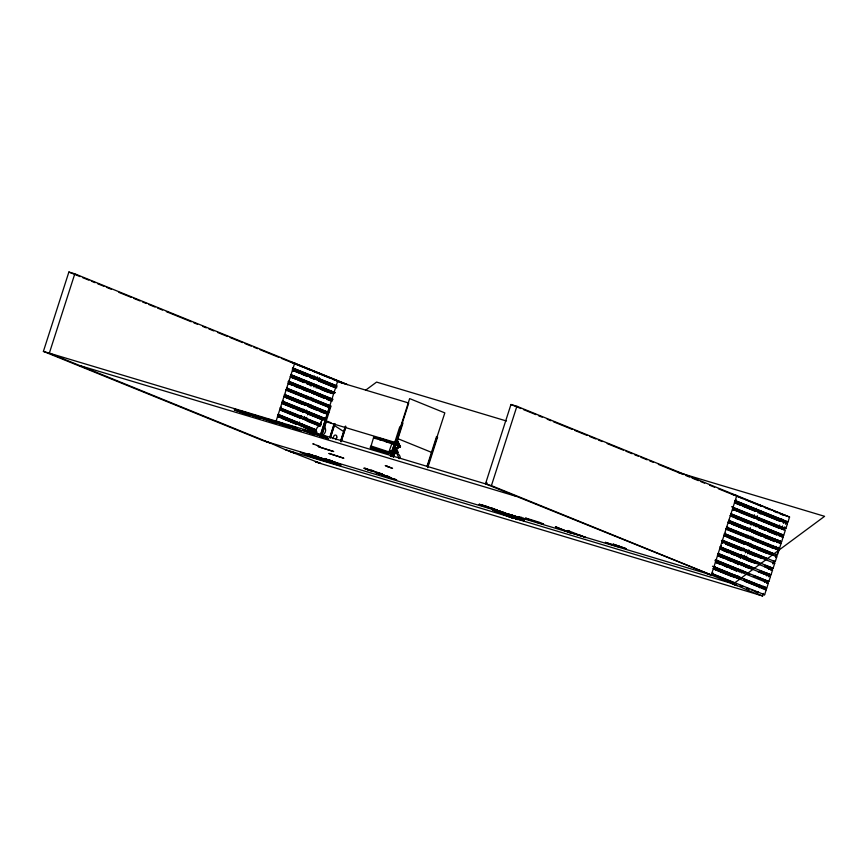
<?xml version="1.0" encoding="UTF-8"?>
<svg xmlns="http://www.w3.org/2000/svg" width="868" height="868" viewBox="0 0 868 868"><rect width="100%" height="100%" fill="white"/><g stroke="black" fill="none" stroke-linecap="round" stroke-linejoin="round"><path stroke-width="1.3" d="M329.091 453.508L343.858 458.228L329.026 453.443M389.038 453.487L388.397 452.434L398.629 446.564L395.287 448.55M400.484 446.64L399.54 445.273L400.484 446.673L398.824 447.4L398.238 446.065L399.66 445.241M396.676 479.863L382.886 475.718L396.307 479.744M734.545 495.324L730.856 493.827L736.791 495.606L711.315 574.963L263.297 440.727L43.4 351.399L68.876 272.042L74.811 273.821L347.482 384.589M74.811 273.821L49.335 353.178L269.948 442.951L264.783 441.172M240.957 412.137L242.215 412.267L242.476 411.443L246.447 412.625L244.809 412.43M259.315 417.389L276.794 423.313L259.315 417.389L259.575 416.564L261.561 417.161M275.807 422.032L294.708 363.149L289.966 361.728M278.161 417.356L278.986 414.796M280.635 409.674L281.449 407.114M282.686 403.273L283.51 400.712M284.737 396.871L285.561 394.311M286.798 390.481L287.623 387.92M288.849 384.079L289.673 381.519M290.91 377.678L291.724 375.117M292.961 371.276L293.785 368.716M296.248 428.586L295.033 428.098L295.294 427.273L296.509 427.761L296.248 428.586L290.737 426.937L298.646 429.617M298.7 424.571L299.525 422.011M300.751 418.17L301.576 415.609M302.813 411.768L303.626 409.208M304.863 405.367L305.688 402.806M306.914 398.965L307.739 396.405M311.026 386.162L311.851 383.602M313.489 378.491L314.314 375.931M301.25 426.731L302.075 424.181M303.724 419.06L304.538 416.499M305.775 412.658L306.599 410.097M307.825 406.257L308.65 403.696M309.887 399.855L310.711 397.294M311.938 393.454L312.762 390.893M313.999 387.052L314.813 384.491M316.462 379.37L317.287 376.82M303.453 427.631L304.277 425.07M305.916 419.949L306.74 417.389M307.565 414.828L308.39 412.267M310.028 407.146L310.852 404.586M312.089 400.745L312.903 398.184M314.14 394.354L314.965 391.793M316.191 387.953L317.015 385.392M318.664 380.271L319.478 377.71M309.8 432.633L315.084 434.792L302.802 430.419L303.062 429.595L312.73 432.611L312.458 433.436L309.8 432.633L310.06 431.808M312.458 433.436L311.341 432.98L311.612 432.156L312.73 432.611M320.194 446.629L313.033 443.884L313.684 443.971M316.744 433.099L316.614 433.045A5.208 4.665 -67.8 0 1 320.042 425.515L321.768 420.155A2.604 2.333 -67.8 0 1 325.804 419.016M325.945 419.07A2.604 2.333 -67.8 0 0 321.898 420.21L320.042 425.515M320.379 435.096L337.522 381.67L408.73 403.012L391.576 456.438M321.008 433.913L330.014 405.877L310.527 398.076M321.583 435.465L330.99 406.148L329.786 405.79M321.811 435.552L326.368 421.555M333.648 451.49L318.784 446.792M329.742 437.559L334.245 423.541M329.905 437.667L334.408 423.649M330.263 437.722L334.755 423.703M330.426 437.83L334.918 423.812M333.008 438.698L333.768 436.322A1.736 1.552 -67.8 0 1 335.797 435.107A1.736 1.552 -67.8 0 1 336.751 437.212L335.992 439.599L336.751 437.212M333.54 451.534L318.751 446.879M340.885 440.195L345.388 426.177M340.636 441.573L345.139 427.555M340.994 441.628L345.898 426.34M341.146 441.736L345.648 427.718M370.983 446.293L373.631 437.353L381.085 439.338M389.558 476.868L376.419 472.93M381.649 474.644L388.853 477.509M388.853 452.076L392.032 443.157M390.372 456.069L399.779 426.763L401.222 427.219M390.6 456.167L395.504 440.868M384.643 475.512L391.099 478.149L383.895 475.317M391.262 455.852L409.642 398.596L444.828 412.897L427.544 466.214M391.804 456.525L401.667 425.504M391.989 456.318L393.573 451.36M392.314 456.232L402.947 423.096L401.895 422.716M392.911 456.601L394.68 451.685L393.258 456.709M393.128 456.666L395.656 449.732L394.159 449.288M393.497 456.828L395.331 451.946M393.562 456.861L395.276 451.935M393.714 456.894L395.656 449.732M388.104 477.281L381.66 474.612M392.51 468.438L385.251 465.563L392.51 468.351M427.089 466.073L436.495 436.767L437.548 437.146L427.729 467.733M734.946 500.619L787.97 522.004L789.565 517.046L516.894 406.278L510.959 404.499L485.483 483.856L733.297 583.904L758.155 594.623L322.006 463.946L285.29 449.667L269.232 442.506M711.315 574.963L491.418 485.635L516.894 406.278M499.263 511.914L505.024 513.075L493.415 509.646C494.868 510.905 491.472 509.928 493.415 509.646L500.293 511.144L501.899 512.38M503.321 512.424C500.369 511.577 510.493 514.04 503.082 512.869L496.539 510.341L505.024 513.075M515.711 516.351L507.91 513.91L507.433 514.594M508.203 514.963L506.597 513.715L500.836 512.554M509.776 515.06L516.579 516.97L503.896 513.096M513.455 516.08L512.391 515.245L512.153 515.776M515.429 516.883L507.91 513.91M516.579 516.97L517.654 517.795L514.301 516.785M517.578 518.793C519.031 520.051 515.635 519.075 517.578 518.793L518.142 517.068M518.814 516.807L518.261 518.521L522.731 519.867C523.936 515.505 522.341 522.026 519.899 518.771L520.344 517.393L518.814 516.807L520.344 517.393M519.162 516.905L518.717 518.283L523.675 519.899L524.467 518.63L523.914 520.355L507.802 514.247L524.109 520.854M519.997 517.285L519.075 519.357M521.006 519.086L521.625 517.154M569.017 530.88L567.802 530.511L585.748 537.52M618.461 546.753L605.343 542.326L618.775 546.797M706.867 573.629L712.031 575.419L712.845 572.858M714.082 569.017L714.906 566.457M716.133 562.616L716.957 560.055M718.194 556.214L719.019 553.654M720.657 548.533L721.482 545.972M722.306 543.411L723.12 540.851M724.769 535.73L725.594 533.169M726.82 529.339L727.644 526.778M728.881 522.937L729.695 520.377M730.932 516.536L731.757 513.975M732.983 510.134L733.807 507.574M735.456 502.453L736.27 499.892M734.209 577.502L735.022 574.941M736.259 571.101L737.084 568.54M738.31 564.71L739.135 562.149M740.371 558.308L741.597 554.468M742.834 550.627L743.659 548.066M744.885 544.225L745.71 541.665M746.947 537.824L747.771 535.263M749.409 530.142L750.234 527.581M751.059 525.021L751.872 522.46M753.522 517.35L754.346 514.789M755.572 510.948L756.397 508.388M737.171 578.392L737.995 575.831M739.221 571.99L740.046 569.43M741.283 565.589L742.107 563.039M743.333 559.198L744.57 555.357M745.395 552.797L746.209 550.236M747.858 545.115L748.683 542.554M749.909 538.713L750.733 536.153M751.97 532.312L752.784 529.751M754.021 525.91L754.845 523.35M756.484 518.229L757.308 515.668M758.133 513.118L758.957 510.558M741.424 572.891L742.249 570.33M743.485 566.489L744.299 563.929M745.948 558.808L746.773 556.247M747.587 553.686L748.824 549.845M750.06 546.005L750.874 543.444M752.111 539.603L752.936 537.042M754.162 533.202L754.986 530.652M756.223 526.811L757.048 524.25M758.274 520.409L759.099 517.849M760.335 514.008L761.149 511.447M763.428 593.397L762.603 595.958L759.641 595.068L757.438 594.179L758.263 591.618M759.489 587.777L760.314 585.216M772.238 548.099L773.052 545.538M774.289 541.697L775.113 539.136M776.339 535.296L777.164 532.735M778.813 527.614L779.627 525.053M780.864 521.212L781.688 518.652M762.462 588.667L763.287 586.106M764.513 582.265L765.337 579.705M766.574 575.864L767.388 573.303M768.625 569.462L769.449 566.902M775.2 548.988L776.025 546.428M777.251 542.587L778.075 540.026M779.312 536.185L780.137 533.625M781.775 528.504L782.6 525.943M783.424 523.382L784.238 520.822M764.654 589.556L765.478 586.996M766.715 583.155L767.54 580.605M768.766 576.764L769.59 574.204M770.827 570.363L771.641 567.802M772.878 563.961L773.703 561.401M777.402 549.878L778.216 547.317M779.453 543.476L780.278 540.916M781.504 537.075L782.328 534.514M783.978 529.404L784.791 526.843M785.616 524.283L786.441 521.722M763.135 594.309L764.621 594.754L766.216 589.795L713.431 568.356M744.397 579.216L766.737 588.135L768.332 583.177L715.308 561.791M753.88 575.592L768.864 581.527L770.458 576.569L717.684 555.129M759.684 570.482L770.99 574.909L772.585 569.95L719.811 548.511M765.489 565.361L773.117 568.301L774.701 563.343L721.677 541.957M773.757 561.238L775.232 561.683L776.827 556.724L724.053 535.285M777.999 548.012L779.486 548.457L781.07 543.498L728.295 522.059M728.577 520.464L781.601 541.849L783.196 536.88L730.422 515.44M730.693 513.845L783.728 535.231L785.323 530.272L732.549 508.832M784.368 528.178L785.855 528.612L787.45 523.654L734.664 502.214M397.501 452.749C395.287 452.553 401.276 454.734 400.039 458.282M772.77 563.343L773.887 560.934M775.58 557.332L778.954 550.106L726.18 528.677M311.373 430.354L313.543 428.749M317.894 425.526L320.064 423.92M365.721 390.133L376.582 382.083L506.445 420.991M398.466 445.924L398.238 446.098M308.921 453.997L326.759 461.288M310.267 454.355L327.561 461.483M314.335 455.613L332.097 462.818M315.681 455.982L332.976 463.111M324.806 458.521L336.459 463.284M328.419 459.606L341.276 464.933L329.623 460.17M340.072 464.369L325.934 459.118M498.72 511.523L517.881 519.552L494.727 510.037L494.011 510.471L516.254 518.717M506.294 514.323L498.807 511.263L498.243 511.784M500.109 511.653C498.167 511.936 501.552 512.912 500.109 511.653L520.55 519.769L519.346 519.194M523.805 520.529L511.371 515.538M511.892 515.939L524.142 520.843M515.353 518.12L510.883 516.785L510.265 517.317L492.709 510.08M516.503 519.173L516.276 518.402L515.722 518.923M523.035 520.084L522.579 520.409L523.274 520.583M364.593 468.514L367.891 469.772L366.057 469.078M483.02 505.925L479.787 504.731L494.304 509.505M529.306 519.802L526.073 518.608L542.185 523.816M389.732 451.87L393.063 449.874M388.625 453.454L400.126 446.629L397.338 440.532M400.343 446.716L388.484 453.497M396.014 453.454C400.94 450.112 394.593 456.221 395.016 451.251M399.356 447.346L397.294 443.667M394.69 450.644L394.918 450.101L394.473 450.611M389.797 476.966L376.072 472.941M307.988 453.758L325.402 460.843M337.587 463.881L324.437 458.629M494.955 510.818L494.727 510.037M499.035 512.033L498.807 511.263M508.008 514.757L520.55 519.769M508.247 514.865L508.67 514.507M564.97 530.565L564.384 530.467L565.122 530.717M570.927 533.05L571.578 533.353L555.401 526.746L571.491 533.191M241.217 411.313L242.476 411.443M374.694 437.45L376.061 437.971L374.26 437.027M391.783 442.897L391.316 442.452M391.707 443.298L388.072 441.638L391.24 442.843M396.394 443.993L395.927 443.548M395.916 443.808L396.86 444.308L395.309 444.025M396.209 444.622L385.642 440.684M370.81 446.141L372.361 446.445M388.788 452.76L370.473 446.738L371.428 447.237M388.614 453.324L370.289 447.302L371.244 447.801M388.734 453.964L387.801 453.465M486.427 482.348L486.894 482.803M379.132 473.342L382.094 473.928M479.396 504.308L479.711 504.568M496.453 509.733L497.44 510.21L492.254 508.941M505.686 513.596L502.865 512.717M513.834 516.178L516.037 516.894L514.312 516.373M246.176 413.461L244.537 413.255L249.366 415.002L234.208 409.87L245.611 413.808L240.935 412.257M394.745 450.025L394.549 450.568L394.994 450.134M612.114 544.637L619.698 546.536M385.425 476.098L386.889 476.543M387.312 476.738L385.848 476.282M275.688 421.425L275.091 421.479M374.195 437.027L390.003 441.964M378.871 438.123L379.967 438.394M394.56 443.309L378.285 438.329L379.218 438.828M380.531 439.403L380.086 439.208M395.146 444.373L396.264 444.644M326.129 436.864L326.748 436.962L325.804 436.571M486.991 483.758L485.581 483.606M364.213 468.145L365.33 468.405M380.748 473.765L381.833 474.004M479.342 504.297L480.46 504.558M525.65 518.142L528.341 518.869M526.746 518.435L525.314 518.272M542.142 523.805L543.26 524.066M316.907 445.425L318.621 445.968L318.046 445.761M386.911 466.398L388.191 466.778M379.934 438.383L381.562 438.817M379.826 438.633L383.45 439.653M372.35 446.445L389.189 451.978M366.925 468.839L365.287 468.394L382.148 473.939M480.416 504.547L496.496 509.744M494.261 509.494L495.899 509.95M276.545 421.664L277.673 421.978M581.918 536.153L568.605 532.127M381.529 438.817L394.604 443.016M376.875 437.732L378.893 438.329M376.755 438.08L378.774 438.676M391.739 442.734L393.768 443.32M379.164 473.353L367.858 469.794L370.061 470.51M482.022 505.002L484.04 505.599M528.297 518.858L537.422 521.701M505.198 513.476L504.004 513.107M280.277 422.879L281.178 423.15M280.917 423.975L278.14 423.237L289.728 427.143L274.505 422.076L287.341 426.166L280.483 423.985L281.688 424.474M244.017 412.463L244.928 412.734M677.854 472.355L824.6 516.319L733.297 583.904L285.29 449.667M292.462 362.705L295.424 363.594M735.532 495.465L737.507 496.051M315.551 372.09L317.525 372.676M757.634 504.547L760.596 505.436M317.753 372.98L320.715 373.869M759.825 505.436L762.798 506.326M341.829 382.658L343.804 383.244M782.914 514.822L785.887 515.711M789.565 517.046L733.568 494.771M787.45 523.654L734.415 502.268M783.196 536.88L730.162 515.494M781.07 543.498L728.046 522.113M775.341 556.279L776.827 556.724M324.784 421.36L395.992 442.691M394.343 449.364L395.83 449.808M773.225 562.898L774.701 563.343M393.367 450.828L395.298 451.458M394.506 451.631L393.953 451.523M43.4 351.399L491.418 485.635M772.585 569.95L764.958 567.01M234.479 409.045L237.713 410.011M247.38 412.908L249.268 413.472M251.384 414.253L255.442 415.468L254.942 415.175M256.06 415.512L258.295 416.184M267.539 418.951L269.623 419.58M296.509 427.761L286.548 424.647L291.876 426.806M314.032 432.882L322.549 435.465M320.042 434.976L320.639 435.161M242.215 412.267L258.024 417.009L260.053 418.3L245.742 413.331M295.033 428.098L286.277 425.472L301.424 430.691L293.568 428.087L294.686 428.542M302.802 430.419L311.341 432.98M80.116 365.688L516.265 496.366M770.458 576.569L757.927 571.632M313.022 443.917L313.76 444.145M762.929 579.748L764.415 580.193L761.963 579.195M766.845 582.732L768.332 583.177M766.216 589.795L745.091 581.365M578.706 534.655L579.292 534.97L578.544 534.753M496.474 510.189L502.073 511.87M519.769 517.86L522.753 518.749M514.409 516.438L517.762 517.447M502.605 513.281L504.851 513.954M509.787 515.701L512.055 516.373M509.104 516.059L515.82 518.066M522.796 520.019L519.444 519.01L519.682 519.509M757.438 594.179L762.603 595.958M281.33 424.105L283.001 424.734M378.622 439.219L391.772 443.711M380.9 439.946L373.674 438.058M484.051 505.545L488.749 507.064M536.25 522.08L538.561 522.796M280.44 422.814L284.465 424.061M320.379 434.911L322.408 435.562M322.451 436.723C328.299 438.72 318.393 435.367 322.223 436.799M381.074 439.371L388.061 441.671M385.631 440.716L388.05 441.486M379.609 439.501L380.249 439.62M371.2 470.12L373.631 470.89M487.566 507.411L489.986 508.181M383.613 439.761L386.01 440.521M383.504 440.13L385.88 440.933M379.761 439.447L380.434 439.664M485.169 506.662L487.556 507.444M370.039 470.51L372.426 471.291M323.558 435.79L325.142 436.333M244.299 412.387L245.058 412.636M385.685 441.465L387.866 442.213M537.411 521.701L539.603 522.449M491.125 507.845L493.306 508.594M613.025 544.117L626.36 548.75L613.285 544.182M247.326 413.266L248.357 413.624M392.77 442.387L394.614 443.038M388.159 441.28L390.003 441.921M386.466 452.944L370.213 447.975L371.178 448.485M539.581 522.438L543.563 523.968L542.75 523.632M279.68 422.987L280.331 423.226M276.567 422.076L277.543 422.434M389.971 441.931L391.359 442.485M389.992 441.975L391.338 442.496M394.408 443.689L396.709 444.709M386.455 452.944L387.812 453.465M510.959 404.499L520.952 408.557M523.458 409.577L535.947 414.644M538.453 415.663L542.196 417.183M547.198 419.211L550.941 420.741M553.437 421.75L572.186 429.367M574.681 430.387L587.18 435.454M589.676 436.474L595.925 439.013M598.421 440.022L602.164 441.552M607.166 443.581L623.408 450.177M625.904 451.197L632.154 453.725M634.649 454.745L638.403 456.264M640.899 457.284L647.148 459.823M649.644 460.832L653.398 462.362M658.389 464.391L683.376 474.536M685.883 475.555L689.626 477.075M692.121 478.094L698.371 480.633M700.877 481.642L704.621 483.172M709.623 485.201L714.614 487.23M718.368 488.749L729.608 493.317M736.997 496.322L743.127 498.818M745.59 499.805L761.54 506.294M765.229 507.791L770.133 509.776M773.811 511.274L777.5 512.771M779.952 513.769L783.63 515.266M735.196 500.565L787.97 522.004M735.663 501.227L782.296 520.171M735.402 501.281L758.719 510.753M761.182 511.751L782.046 520.225M736.357 503.375L740.035 504.872M742.487 505.87L754.769 510.861M759.674 512.847L780.538 521.332M736.097 503.429L739.786 504.926M742.238 505.925L754.509 510.916M759.413 512.901L780.278 521.386M731.594 506.738L785.855 528.612M733.536 507.834L755.627 516.818M758.079 517.805L780.169 526.789M733.276 507.889L755.366 516.872M757.829 517.86L779.92 526.843M733.514 509.386L783.837 529.827M732.744 509.549L736.682 510.992M738.885 512.044L753.869 517.968M758.784 519.965L778.412 527.939M730.954 513.791L783.728 535.231M731.409 514.453L752.274 522.927M754.726 523.925L779.28 533.896L754.476 523.979M731.16 514.507L752.024 522.981M730.878 516.102L751.742 524.587M759.109 527.57L765.25 530.066M767.703 531.064L775.07 534.059M735.532 518.153L739.221 519.65M741.673 520.648L747.804 523.144M758.849 527.625L764.99 530.12M767.442 531.118L774.809 534.113M728.827 520.409L781.601 541.849M729.033 521.125L775.927 540.015M728.762 522.72L748.4 530.695M753.305 532.692L761.898 536.185M764.35 537.183L774.169 541.165M732.18 524.272L735.869 525.769M738.321 526.767L744.462 529.252M755.507 533.744L761.637 536.24M764.09 537.227L767.779 538.724M770.231 539.722L773.909 541.22M726.451 527.071L779.486 548.457M727.167 527.679L749.258 536.652M751.71 537.65L772.574 546.124M726.907 527.733L748.997 536.706M752.686 538.203L773.551 546.677M725.919 528.731L778.954 550.106L777.359 555.075L724.585 533.636M726.375 529.382L747.5 537.813M752.155 539.853L773.269 548.283M724.324 533.69L773.421 553.632M725.04 534.297L745.905 542.771M748.357 543.769L769.222 552.243M724.791 534.352L745.655 542.826M748.107 543.824L768.972 552.298M723.793 535.339L771.663 554.782M725.735 536.446L745.373 544.42M749.062 545.918L768.69 553.892M729.163 537.997L743.898 543.976M751.254 546.97L753.706 547.968M757.395 549.466L767.214 553.448M293.232 362.705L346.006 384.144M290.259 361.815L343.034 383.255M68.876 272.042L80.127 276.61M82.623 277.619L88.872 280.158M91.368 281.178L95.122 282.697M97.617 283.717L103.867 286.256M106.363 287.265L111.364 289.294M118.862 292.342L131.35 297.42M133.846 298.429L140.095 300.968M142.591 301.988L146.345 303.507M148.84 304.527L155.09 307.066M157.585 308.075L162.587 310.104M166.331 311.634L191.318 321.778M193.824 322.798L197.568 324.317M202.569 326.346L206.313 327.865M208.819 328.885L213.81 330.914M217.564 332.433L227.557 336.502M230.053 337.511L242.552 342.589M245.047 343.609L251.297 346.148M253.792 347.157L257.546 348.676M260.042 349.695L278.78 357.312M281.275 358.321L288.773 361.37M290.01 361.869L302.281 366.849M304.733 367.848L310.874 370.343M313.326 371.341L329.276 377.819M332.965 379.316L337.869 381.312M722.458 540.243L775.232 561.683M722.209 540.297L766.39 558.243M721.438 540.46L765.88 558.352M293.124 368.108L337.305 386.054M726.071 544.052L742.021 550.54M748.162 553.024L761.659 558.515M292.863 368.162L335.818 385.609M725.811 544.106L741.771 550.594M747.901 553.079L755.269 556.073M292.353 368.271L314.444 377.244M316.896 378.242L336.534 386.217M293.319 368.824L314.183 377.298M316.636 378.296L336.274 386.271M292.592 369.757L336.773 387.714M292.332 369.811L336.513 387.768M293.048 370.419L307.771 376.408M310.234 377.406L313.912 378.893M318.816 380.889L334.777 387.378M292.787 370.473L298.928 372.969M301.38 373.967L307.522 376.462M309.974 377.461L313.652 378.947M318.567 380.944L334.516 387.432M720.332 546.862L773.117 568.301M720.082 546.916L759.359 562.865M720.798 547.524L742.889 556.496M745.341 557.495L757.612 562.475M764.979 565.469L767.431 566.468M720.538 547.578L758.589 563.028M764.719 565.524L767.182 566.522M719.55 548.565L756.364 563.527M290.997 374.716L335.178 392.672M720.266 549.173L728.86 552.666M731.312 553.665L741.131 557.647M744.809 559.144L754.628 563.137M290.737 374.77L334.918 392.727M722.458 550.225L728.599 552.721M731.051 553.719L734.74 555.205M737.192 556.204L740.871 557.701M745.786 559.697L751.916 562.193M291.453 375.377L334.408 392.835M291.203 375.432L314.52 384.904M316.972 385.902L334.158 392.889M290.205 376.43L333.421 393.822M292.147 377.537L304.429 382.517M306.881 383.515L310.56 385.012M316.701 387.508L331.424 393.486M291.898 377.591L295.576 379.088M298.028 380.075L304.169 382.571M306.621 383.569L310.31 385.066M321.355 389.558L327.486 392.043M436.495 436.767L437.548 437.146M718.216 553.469L770.99 574.909M717.955 553.524L753.554 567.987M718.671 554.131L739.536 562.605M741.988 563.603L750.581 567.097M718.411 554.185L739.276 562.659M742.965 564.157L749.095 566.652M761.377 571.632L763.829 572.63M717.424 555.184L751.796 569.137M288.87 381.334L333.052 399.28M288.621 381.388L331.576 398.835M719.366 556.29L739.004 564.265M745.145 566.761L748.824 568.247M719.116 556.334L722.794 557.831M727.699 559.827L731.388 561.325M733.84 562.323L737.518 563.82M288.1 381.497L311.428 390.969M313.88 391.967L332.292 399.443M289.077 382.05L311.167 391.023M313.619 392.021L332.032 399.497M288.339 382.983L332.52 400.94M288.089 383.038L331.044 400.495M288.805 383.645L309.67 392.119M313.348 393.616L324.393 398.108M326.845 399.106L330.534 400.604M288.545 383.699L292.223 385.197M294.675 386.195L298.364 387.692M303.268 389.689L306.957 391.186M318.003 395.667L324.133 398.162M326.596 399.161L330.274 400.658M716.089 560.088L768.864 581.527M715.829 560.142L748.975 573.596M715.319 560.251L744.777 572.218M747.229 573.216L749.692 574.204M753.37 575.701L755.822 576.699M715.069 560.305L737.16 569.278M758.024 577.752L760.476 578.75M286.494 387.996L330.675 405.953M716.013 562.399L736.878 570.873M715.764 562.453L720.668 564.45M724.357 565.947L728.035 567.444M730.487 568.431L736.628 570.927M287.21 388.604L308.075 397.088M286.95 388.658L307.814 397.143M310.267 398.13L329.905 406.115M286.223 389.602L330.404 407.548M285.963 389.656L330.144 407.602M286.418 390.318L307.543 398.738M312.447 400.734L329.634 407.71M713.963 566.695L766.737 588.135M712.487 566.251L741.934 578.218M396.904 438.286L432.08 452.575M714.429 567.357L737.746 576.829M743.876 579.325L746.339 580.323M750.017 581.82L752.469 582.819M758.61 585.314L761.062 586.301M714.169 567.412L737.485 576.884M713.181 568.41L738.95 578.88M284.628 394.56L328.809 412.506M715.124 569.516L734.762 577.491M284.368 394.614L327.323 412.061M714.863 569.571L732.05 576.547M285.084 395.222L308.4 404.694M310.863 405.692L328.039 412.669M284.823 395.276L308.151 404.748M310.603 405.747L327.789 412.723M283.836 396.264L328.278 414.166M285.778 397.37L304.191 404.857M309.095 406.842L326.281 413.83M285.529 397.425L301.478 403.913M308.845 406.897L316.212 409.891M319.891 411.389L323.569 412.886M711.586 573.368L764.621 594.754M712.303 573.976L734.393 582.949M740.534 585.444L742.986 586.442M746.664 587.929L749.127 588.927M751.58 589.925L757.71 592.421M712.042 574.03L729.229 581.007M731.681 582.005L734.133 583.003M740.274 585.499L742.726 586.497M746.415 587.983L748.867 588.981M754.997 591.477L757.46 592.475M709.829 574.518L712.031 575.419M282.501 401.179L325.457 418.626M282.241 401.233L323.97 418.181M282.957 401.83L305.048 410.814M307.511 411.812L324.686 418.788M282.708 401.884L304.798 410.868M307.25 411.855L323.211 418.343M281.97 402.828L323.699 419.776M327.388 421.273L331.066 422.77M281.72 402.882L323.449 419.83M282.425 403.49L303.29 411.964M308.205 413.96L321.702 419.439M282.176 403.544L294.447 408.524M296.899 409.522L303.041 412.018M307.945 414.014L321.453 419.494M280.125 407.841L320.878 424.246M280.841 408.448L301.706 416.922M304.158 417.92L321.344 424.897M280.581 408.502L301.446 416.976M303.898 417.975L319.858 424.452M279.843 409.436L320.346 425.895M279.594 409.49L320.097 425.949M280.31 410.097L299.948 418.083M307.055 421.121L318.35 425.559M278.259 414.405L316.299 429.855M277.999 414.459L316.05 429.91M278.715 415.067L315.529 430.018M278.454 415.121L315.279 430.072M277.727 416.054L317.004 432.004M277.467 416.108L315.518 431.57M278.183 416.716L296.596 424.192M303.963 427.186L311.319 430.181M281.612 418.267L287.742 420.763M290.205 421.75L296.335 424.246M303.702 427.24L311.07 430.235M315.106 433.316L320.422 435.476M303.062 429.595L304.18 430.051M290.997 426.112L292.614 426.763M293.829 427.262L294.946 427.718M276.132 421.013L285.952 425.005M271.727 420.318L277.055 422.488M262.548 417.454L265.89 418.81M235.543 409.479L239.807 411.215M396.654 449.049L398.162 452.347M394.712 451.707L395.439 451.989M324.654 426.915L324.524 426.861A5.208 4.665 -67.8 0 1 322.939 434.944L323.07 434.998M578.761 534.699L585.737 537.607M522.937 518.044L524.467 518.63M493.588 509.125L495.357 509.852M510.037 515.852L516.276 518.402M499.946 511.925L517.556 519.107M493.415 509.646L497.169 511.176M493.263 509.917L512.543 517.914L512.196 517.176L511.491 517.61L512.5 517.946L493.588 510.373M320.249 457.718L324.046 459.129M312.339 455.071L330.816 462.47M373.62 437.32L374.553 437.841M479.06 504.373L479.852 504.731M381.323 473.581L382.126 473.961M363.898 468.243L364.734 468.611M333.746 425.092L343.826 431.656M396.687 453.096L399.237 458.662M511.068 517.512L510.894 516.785M397.566 440.629L400.278 446.825M396.958 442.539L399.182 447.411M395.19 451.317L396.199 453.519M388.397 452.434L388.821 453.367M395.971 450.915L396.535 451.078L395.971 450.915M326.476 437.787L324.979 437.439L328.538 438.731L313.771 433.707L326.476 437.787M322.983 436.734L318.176 435.15L322.983 436.734M381.334 439.392L379.728 438.958L381.345 439.436M393.714 443.57L391.696 442.984L393.703 443.591M393.595 443.917L391.576 443.331L393.595 443.96M255.626 416.553L252.989 415.761L256.418 417.009L255.626 416.553M327.03 460.3L300.328 452.293L313.522 457.653L340.223 465.66L327.03 460.3M293.037 452.336L290.064 451.447L295.239 453.226L293.037 452.336M735.12 584.793L732.147 583.904L737.312 585.683L735.12 584.793M318.328 462.611L315.355 461.722L320.52 463.501L318.328 462.611"/></g></svg>
